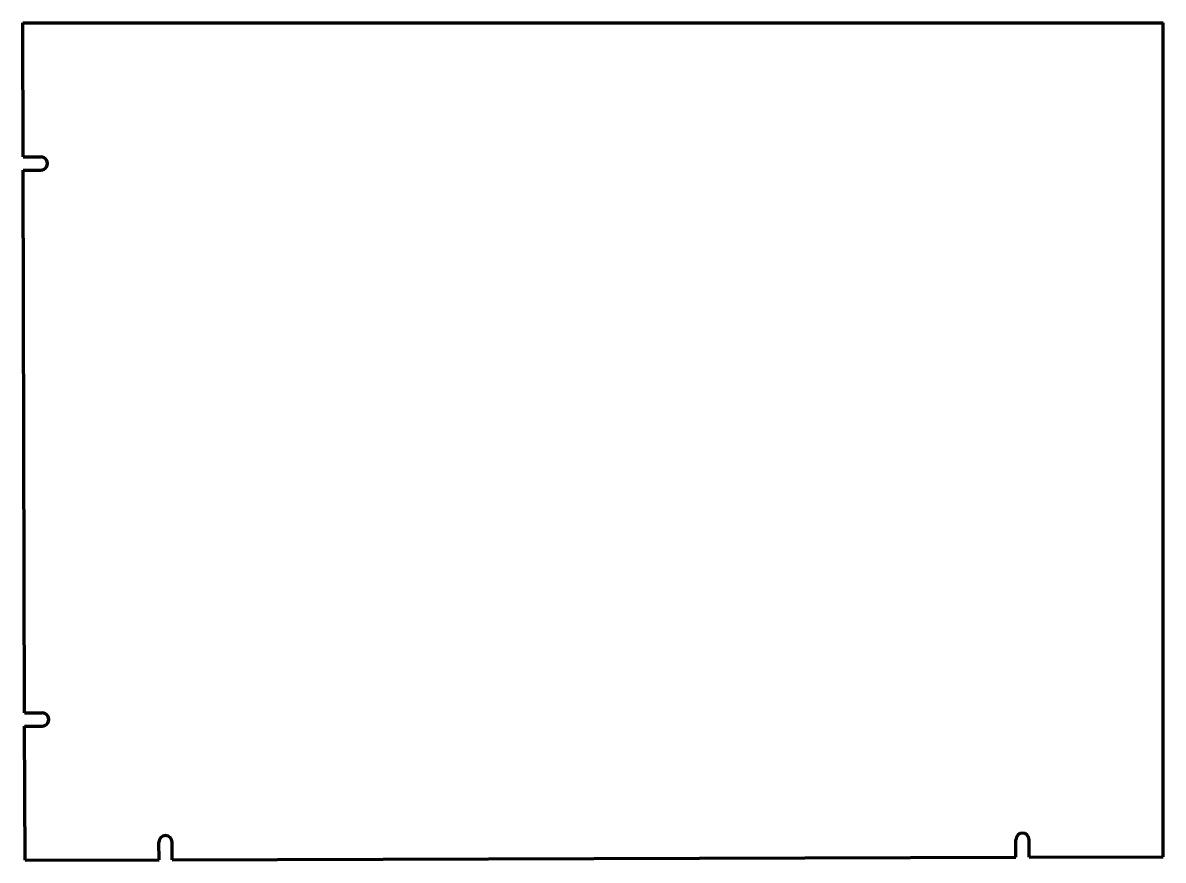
# Model space of a CAD drawing. Header units: inches. Extents: x 0 to 64.9, y 0 to 47.6.
import ezdxf

# ---------------------------------------------------------------- set-up
doc = ezdxf.new("R2010")
doc.units = ezdxf.units.IN
doc.header["$MEASUREMENT"] = 0
doc.layers.get('0').update_dxf_attribs({"linetype": 'CONTINUOUS'})

msp = doc.modelspace()

# ---------------------------------------------------------------- linework, layer by layer
at = {"color": 7, "lineweight": 90}
for p, q in [((0.02, 40), (0, 47.625)), ((0, 47.625), (64.875, 47.625)), ((64.875, 0.188), (64.875, 47.625)), ((0.02, 40), (1.02, 40.003)), ((0.022, 39.25), (1.022, 39.253)), ((0.103, 8.375), (0.022, 39.25)), ((0.103, 8.375), (1.103, 8.378)), ((0.105, 7.625), (1.105, 7.628)), ((0.125, 0), (0.105, 7.625)), ((7.75, 0.022), (7.747, 1.022)), ((8.5, 0.024), (8.497, 1.024)), ((56.5, 0.163), (56.497, 1.163)), ((57.25, 0.165), (57.247, 1.165)), ((0.125, 0), (7.75, 0.022)), ((8.5, 0.024), (56.5, 0.163)), ((57.25, 0.165), (64.875, 0.188))]:
    msp.add_line(p, q, dxfattribs=at)
for centre, start, end in [((1.021, 39.628), 270.15038, 450.15038), ((1.104, 8.003), 270.15038, 450.15038), ((8.122, 1.023), 0.16591, 180.16591), ((56.872, 1.164), 0.16591, 180.16591)]:
    msp.add_arc(centre, 0.375, start, end, dxfattribs=at)

doc.saveas('drawing.dxf')
